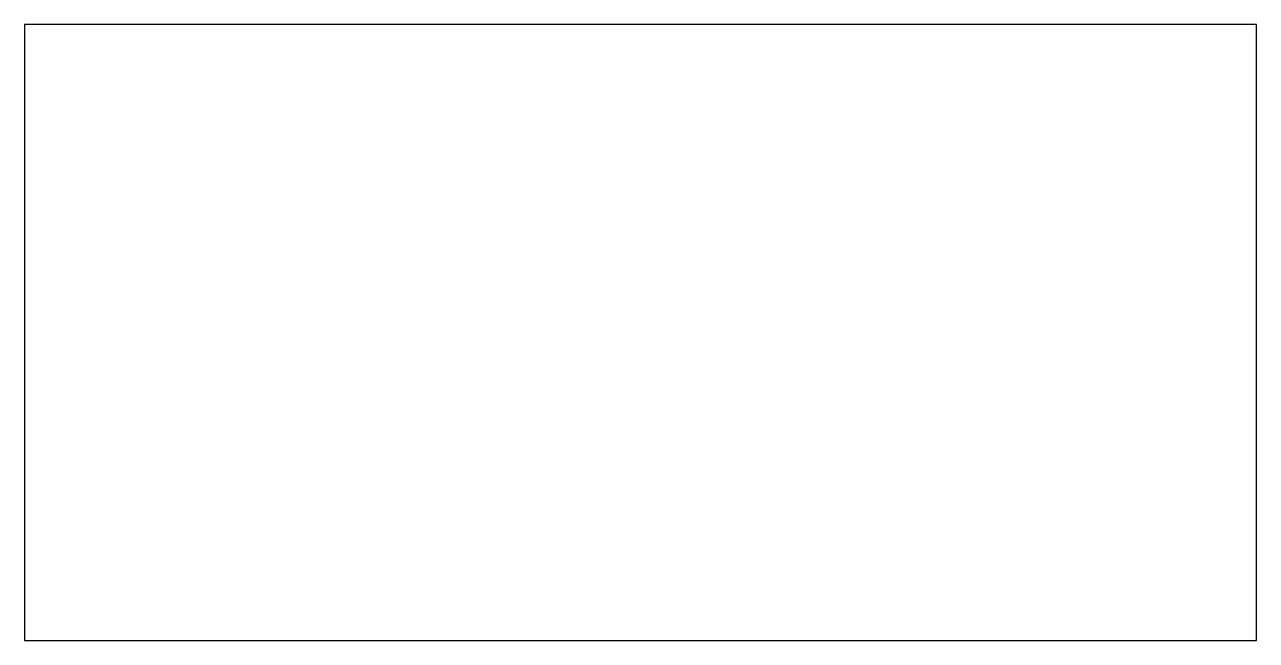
# Model space of a CAD drawing. Header units: inches. Extents: x 0 to 3.94, y 0 to 1.97.
import ezdxf

# ---------------------------------------------------------------- set-up
doc = ezdxf.new("R2010")
doc.units = ezdxf.units.IN

msp = doc.modelspace()

# ---------------------------------------------------------------- linework, layer by layer
msp.add_lwpolyline([(0, 0), (3.937, 0), (3.937, 1.9685), (0, 1.9685)], close=True)

doc.saveas('drawing.dxf')
